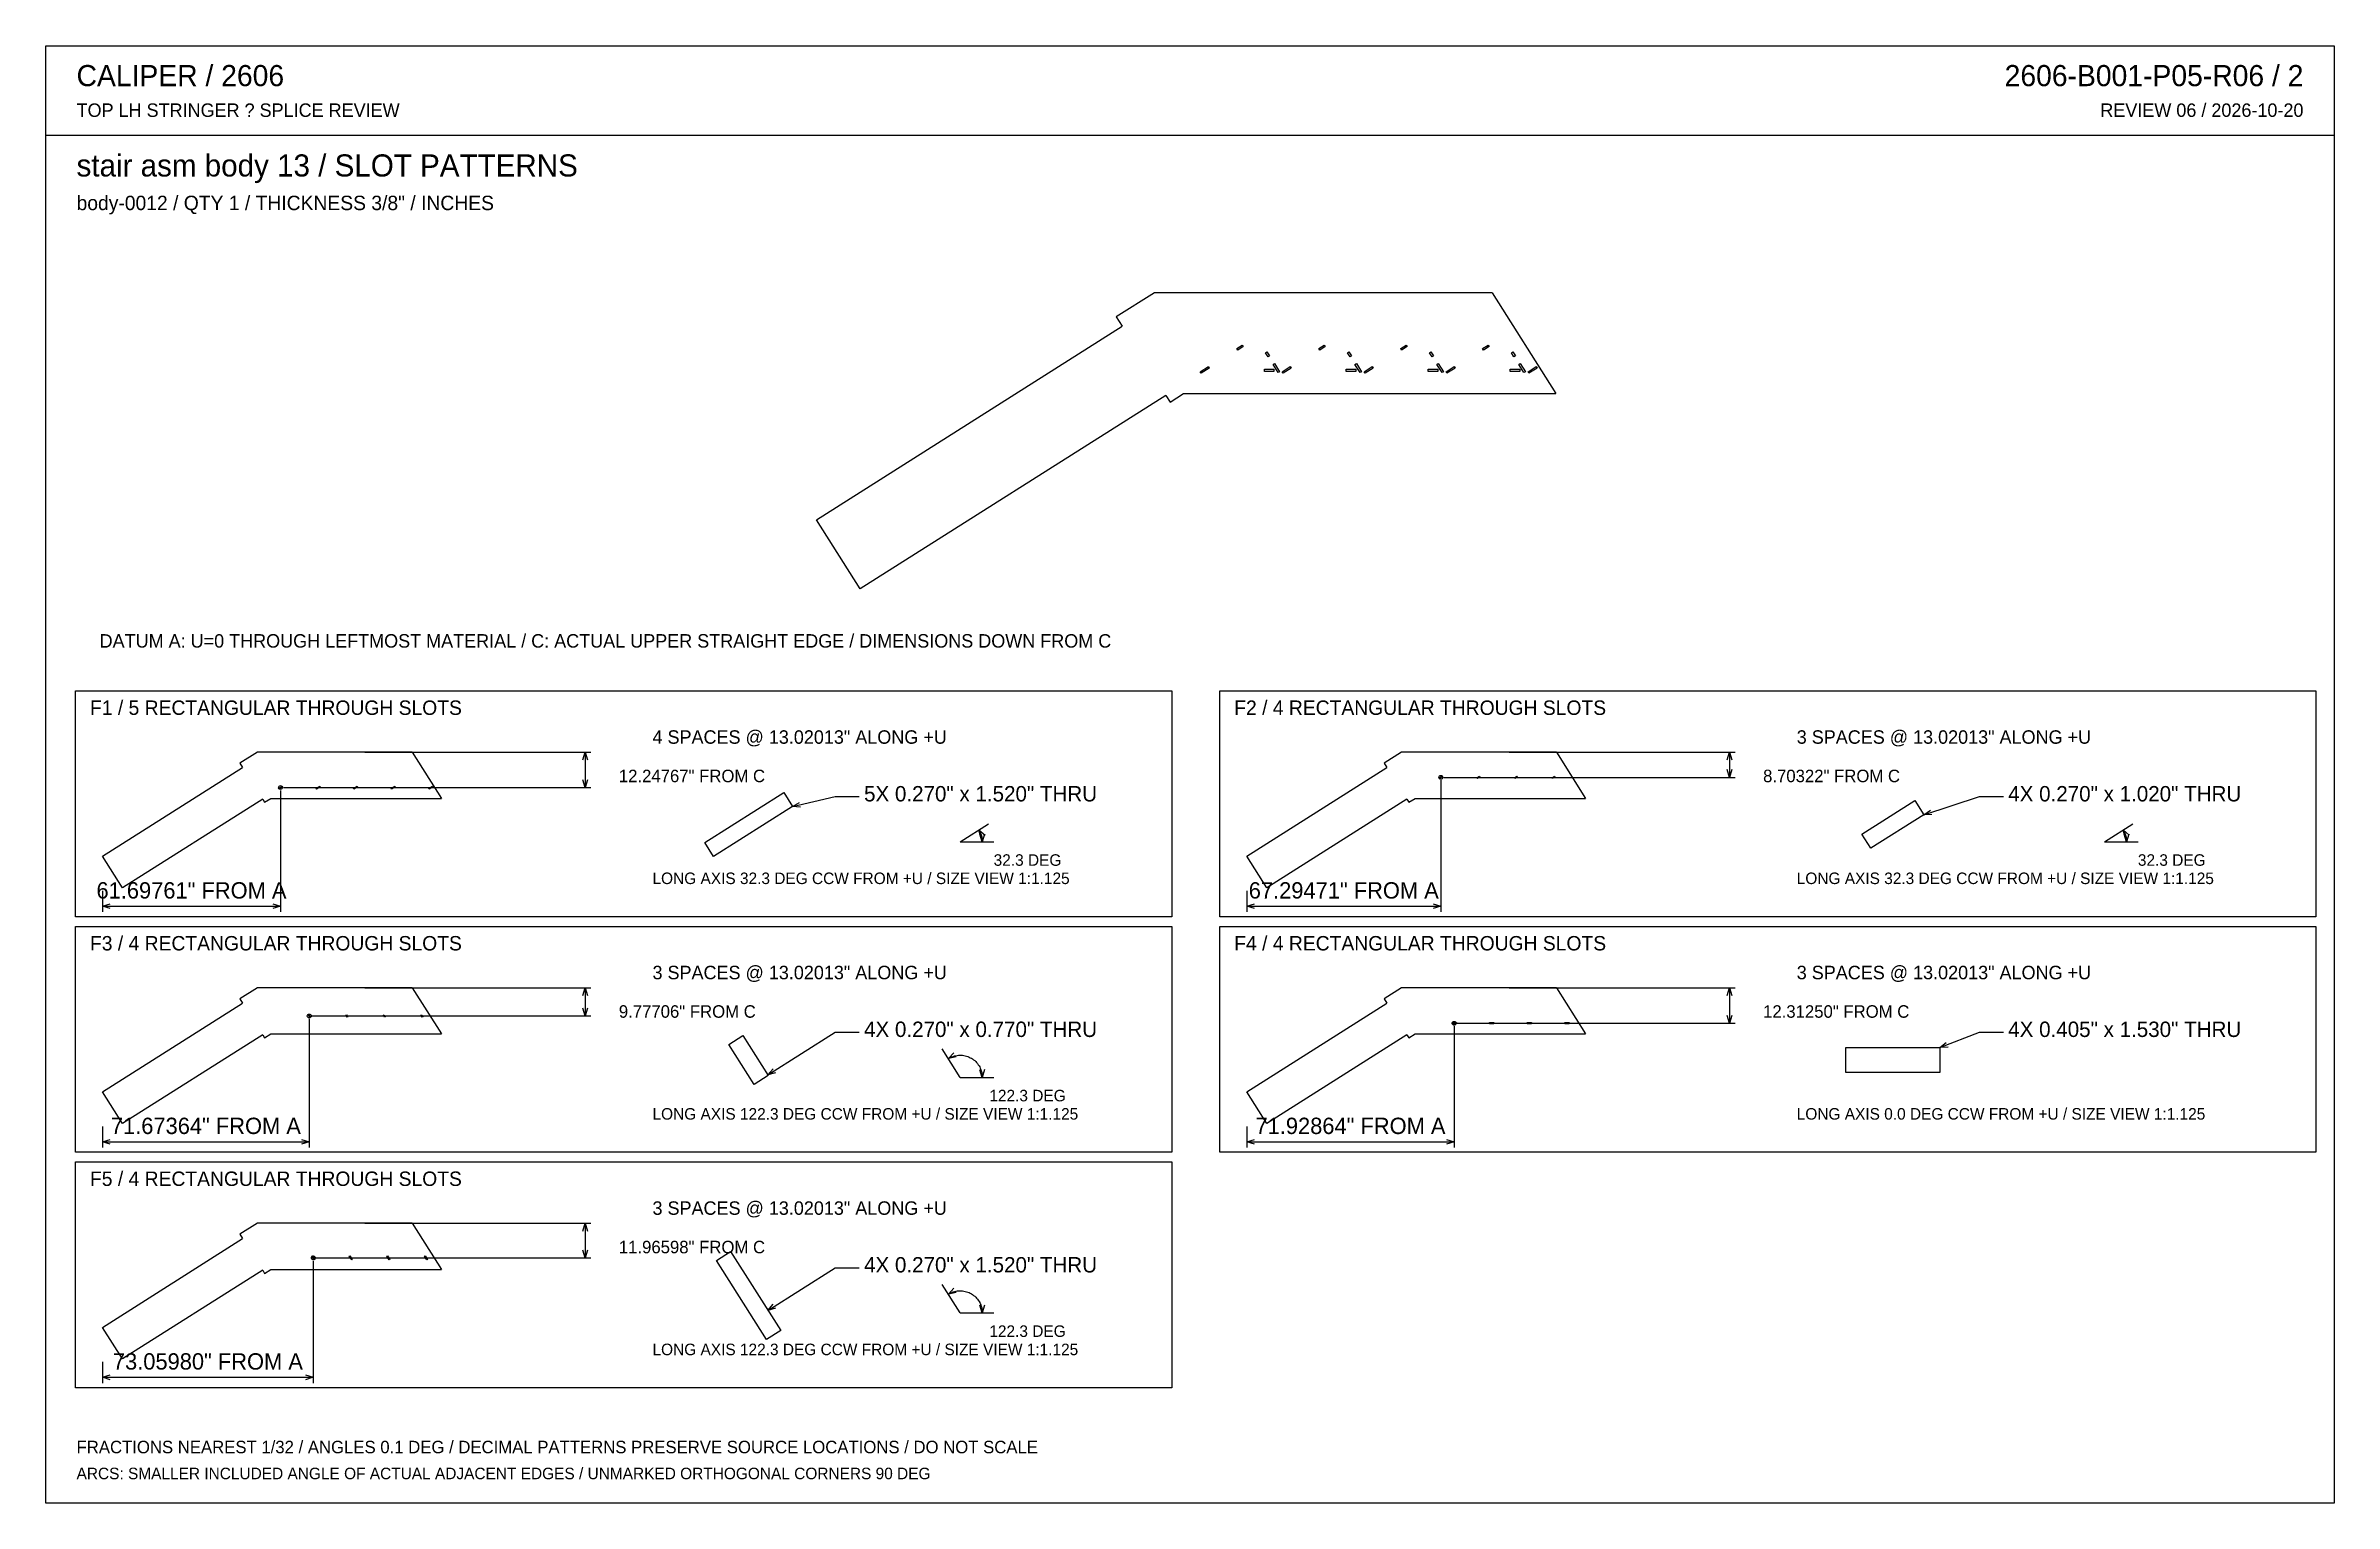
# Model space of a CAD drawing. Header units: inches. Extents: x 0.5 to 33.5, y 0.5 to 21.5.
import ezdxf
from ezdxf.enums import TextEntityAlignment as Align

# ---------------------------------------------------------------- set-up
doc = ezdxf.new("R2010")
doc.units = ezdxf.units.IN
doc.header["$MEASUREMENT"] = 0

msp = doc.modelspace()

# ---------------------------------------------------------------- linework, layer by layer
at = {"layer": 'ANNOTATION'}
for p, q in [((5.083, 11.322), (8.347, 11.322)), ((8.229, 11.211), (8.264, 11.322)), ((8.264, 11.322), (8.264, 10.812)), ((8.264, 11.322), (8.299, 11.211)), ((21.611, 11.322), (24.875, 11.322)), ((24.757, 11.211), (24.792, 11.322)), ((24.792, 11.322), (24.792, 10.959)), ((24.792, 11.322), (24.826, 11.211)), ((8.264, 10.812), (8.229, 10.923)), ((8.299, 10.923), (8.264, 10.812)), ((20.623, 10.918), (20.623, 9.014)), ((20.665, 10.959), (24.875, 10.959)), ((24.792, 10.959), (24.757, 11.071)), ((24.826, 11.071), (24.792, 10.959)), ((3.862, 10.77), (3.862, 9.014)), ((3.904, 10.812), (8.347, 10.812)), ((11.26, 10.538), (11.875, 10.681)), ((11.26, 10.538), (11.36, 10.597)), ((11.875, 10.681), (12.222, 10.681)), ((27.6, 10.419), (28.403, 10.681)), ((28.403, 10.681), (28.75, 10.681)), ((11.376, 10.529), (11.26, 10.538)), ((13.681, 10.028), (14.091, 10.288)), ((27.6, 10.419), (27.695, 10.486)), ((27.716, 10.42), (27.6, 10.419)), ((30.208, 10.028), (30.619, 10.288)), ((13.681, 10.028), (14.167, 10.028)), ((13.95, 10.199), (13.953, 10.194)), ((13.98, 10.086), (13.95, 10.199)), ((13.95, 10.199), (14.039, 10.123)), ((13.953, 10.194), (13.956, 10.19)), ((13.956, 10.19), (13.958, 10.185)), ((13.958, 10.185), (13.961, 10.181)), ((13.961, 10.181), (13.963, 10.176)), ((13.963, 10.176), (13.966, 10.172)), ((14, 10.028), (13.964, 10.139)), ((13.966, 10.172), (13.968, 10.167)), ((13.968, 10.167), (13.97, 10.163)), ((13.97, 10.163), (13.972, 10.158)), ((13.972, 10.158), (13.974, 10.153)), ((13.974, 10.153), (13.976, 10.148)), ((13.976, 10.148), (13.978, 10.144)), ((13.978, 10.144), (13.98, 10.139)), ((13.98, 10.139), (13.982, 10.134)), ((13.982, 10.134), (13.984, 10.129)), ((13.984, 10.129), (13.985, 10.124)), ((13.985, 10.124), (13.987, 10.119)), ((13.987, 10.119), (13.988, 10.114)), ((13.988, 10.114), (13.989, 10.109)), ((13.989, 10.109), (13.991, 10.104)), ((13.991, 10.104), (13.992, 10.099)), ((13.992, 10.099), (13.993, 10.094)), ((13.993, 10.094), (13.994, 10.089)), ((13.994, 10.089), (13.995, 10.084)), ((13.995, 10.084), (13.996, 10.079)), ((13.996, 10.079), (13.997, 10.074)), ((13.997, 10.074), (13.997, 10.069)), ((13.997, 10.069), (13.998, 10.064)), ((13.998, 10.064), (13.999, 10.059)), ((13.999, 10.059), (13.999, 10.054)), ((13.999, 10.054), (13.999, 10.048)), ((13.999, 10.048), (14, 10.043)), ((14.034, 10.139), (14, 10.028)), ((14, 10.043), (14, 10.038)), ((14, 10.038), (14, 10.033)), ((14, 10.033), (14, 10.028)), ((30.208, 10.028), (30.694, 10.028)), ((30.478, 10.199), (30.481, 10.194)), ((30.507, 10.086), (30.478, 10.199)), ((30.478, 10.199), (30.566, 10.123)), ((30.481, 10.194), (30.484, 10.19)), ((30.484, 10.19), (30.486, 10.185)), ((30.486, 10.185), (30.489, 10.181)), ((30.489, 10.181), (30.491, 10.176)), ((30.491, 10.176), (30.493, 10.172)), ((30.528, 10.028), (30.492, 10.139)), ((30.493, 10.172), (30.496, 10.167)), ((30.496, 10.167), (30.498, 10.163)), ((30.498, 10.163), (30.5, 10.158)), ((30.5, 10.158), (30.502, 10.153)), ((30.502, 10.153), (30.504, 10.148)), ((30.504, 10.148), (30.506, 10.144)), ((30.506, 10.144), (30.508, 10.139)), ((30.508, 10.139), (30.51, 10.134)), ((30.51, 10.134), (30.511, 10.129)), ((30.511, 10.129), (30.513, 10.124)), ((30.513, 10.124), (30.514, 10.119)), ((30.514, 10.119), (30.516, 10.114)), ((30.516, 10.114), (30.517, 10.109)), ((30.517, 10.109), (30.518, 10.104)), ((30.518, 10.104), (30.52, 10.099)), ((30.52, 10.099), (30.521, 10.094)), ((30.521, 10.094), (30.522, 10.089)), ((30.522, 10.089), (30.523, 10.084)), ((30.523, 10.084), (30.524, 10.079)), ((30.524, 10.079), (30.524, 10.074)), ((30.524, 10.074), (30.525, 10.069)), ((30.525, 10.069), (30.526, 10.064)), ((30.526, 10.064), (30.526, 10.059)), ((30.526, 10.059), (30.527, 10.054)), ((30.527, 10.054), (30.527, 10.048)), ((30.527, 10.048), (30.527, 10.043)), ((30.527, 10.043), (30.528, 10.038)), ((30.562, 10.139), (30.528, 10.028)), ((30.528, 10.038), (30.528, 10.033)), ((30.528, 10.033), (30.528, 10.028)), ((1.292, 9.319), (1.292, 9.014)), ((17.819, 9.319), (17.819, 9.014)), ((1.292, 9.097), (1.403, 9.132)), ((1.292, 9.097), (3.862, 9.097)), ((1.403, 9.062), (1.292, 9.097)), ((3.751, 9.132), (3.862, 9.097)), ((3.862, 9.097), (3.751, 9.062)), ((17.819, 9.097), (17.931, 9.132)), ((17.819, 9.097), (20.623, 9.097)), ((17.931, 9.062), (17.819, 9.097)), ((20.512, 9.132), (20.623, 9.097)), ((20.623, 9.097), (20.512, 9.062)), ((5.083, 7.919), (8.347, 7.919)), ((8.229, 7.808), (8.264, 7.919)), ((8.264, 7.512), (8.229, 7.623)), ((8.264, 7.919), (8.264, 7.512)), ((8.264, 7.919), (8.299, 7.808)), ((8.299, 7.623), (8.264, 7.512)), ((21.611, 7.919), (24.875, 7.919)), ((24.757, 7.808), (24.792, 7.919)), ((24.792, 7.919), (24.792, 7.406)), ((24.792, 7.919), (24.826, 7.808)), ((4.278, 7.47), (4.278, 5.611)), ((4.32, 7.512), (8.347, 7.512)), ((10.902, 6.662), (11.875, 7.278)), ((11.875, 7.278), (12.222, 7.278)), ((20.816, 7.365), (20.816, 5.611)), ((20.858, 7.406), (24.875, 7.406)), ((24.792, 7.406), (24.757, 7.517)), ((24.826, 7.517), (24.792, 7.406)), ((27.833, 7.055), (28.403, 7.278)), ((28.403, 7.278), (28.75, 7.278)), ((13.681, 6.625), (13.42, 7.036)), ((13.51, 6.895), (13.588, 6.981)), ((13.637, 6.941), (13.656, 6.944)), ((13.656, 6.944), (13.676, 6.944)), ((13.676, 6.944), (13.695, 6.944)), ((13.695, 6.944), (13.715, 6.943)), ((13.715, 6.943), (13.734, 6.94)), ((27.833, 7.055), (27.924, 7.128)), ((27.949, 7.063), (27.833, 7.055)), ((10.902, 6.662), (10.977, 6.75)), ((11.015, 6.692), (10.902, 6.662)), ((13.623, 6.922), (13.51, 6.895)), ((13.51, 6.895), (13.526, 6.905)), ((13.526, 6.905), (13.544, 6.914)), ((13.544, 6.914), (13.562, 6.921)), ((13.562, 6.921), (13.58, 6.928)), ((13.58, 6.928), (13.599, 6.934)), ((13.599, 6.934), (13.618, 6.938)), ((13.618, 6.938), (13.637, 6.941)), ((13.681, 6.625), (14.167, 6.625)), ((13.734, 6.94), (13.753, 6.936)), ((13.753, 6.936), (13.772, 6.931)), ((13.772, 6.931), (13.79, 6.925)), ((13.79, 6.925), (13.808, 6.918)), ((13.808, 6.918), (13.826, 6.909)), ((13.826, 6.909), (13.843, 6.9)), ((13.843, 6.9), (13.86, 6.89)), ((13.86, 6.89), (13.875, 6.878)), ((13.875, 6.878), (13.89, 6.866)), ((13.89, 6.866), (13.905, 6.853)), ((13.905, 6.853), (13.918, 6.839)), ((13.918, 6.839), (13.931, 6.824)), ((13.931, 6.824), (13.942, 6.808)), ((13.942, 6.808), (13.953, 6.792)), ((13.953, 6.792), (13.963, 6.775)), ((14, 6.625), (13.962, 6.735)), ((13.963, 6.775), (13.971, 6.757)), ((13.971, 6.757), (13.979, 6.739)), ((13.979, 6.739), (13.985, 6.721)), ((13.985, 6.721), (13.991, 6.702)), ((13.991, 6.702), (13.995, 6.683)), ((13.995, 6.683), (13.998, 6.664)), ((13.998, 6.664), (13.999, 6.644)), ((13.999, 6.644), (14, 6.625)), ((14.031, 6.737), (14, 6.625)), ((1.292, 5.917), (1.292, 5.611)), ((1.292, 5.694), (1.403, 5.729)), ((1.292, 5.694), (4.278, 5.694)), ((1.403, 5.66), (1.292, 5.694)), ((4.167, 5.729), (4.278, 5.694)), ((4.278, 5.694), (4.167, 5.66)), ((17.819, 5.917), (17.819, 5.611)), ((17.819, 5.694), (17.931, 5.729)), ((17.819, 5.694), (20.816, 5.694)), ((17.931, 5.66), (17.819, 5.694)), ((20.705, 5.729), (20.816, 5.694)), ((20.816, 5.694), (20.705, 5.66)), ((5.083, 4.516), (8.347, 4.516)), ((8.229, 4.405), (8.264, 4.516)), ((8.264, 4.516), (8.264, 4.018)), ((8.264, 4.516), (8.299, 4.405)), ((4.336, 3.976), (4.336, 2.208)), ((4.377, 4.018), (8.347, 4.018)), ((8.264, 4.018), (8.229, 4.129)), ((8.299, 4.129), (8.264, 4.018)), ((10.902, 3.259), (11.875, 3.875)), ((11.875, 3.875), (12.222, 3.875)), ((10.902, 3.259), (10.977, 3.348)), ((13.681, 3.222), (13.42, 3.633)), ((13.51, 3.492), (13.588, 3.579)), ((13.623, 3.519), (13.51, 3.492)), ((13.51, 3.492), (13.526, 3.502)), ((13.526, 3.502), (13.544, 3.511)), ((13.544, 3.511), (13.562, 3.519)), ((13.562, 3.519), (13.58, 3.525)), ((13.58, 3.525), (13.599, 3.531)), ((13.599, 3.531), (13.618, 3.535)), ((13.618, 3.535), (13.637, 3.539)), ((13.637, 3.539), (13.656, 3.541)), ((13.656, 3.541), (13.676, 3.542)), ((13.676, 3.542), (13.695, 3.541)), ((13.695, 3.541), (13.715, 3.54)), ((13.715, 3.54), (13.734, 3.537)), ((13.734, 3.537), (13.753, 3.533)), ((13.753, 3.533), (13.772, 3.528)), ((13.772, 3.528), (13.79, 3.522)), ((13.79, 3.522), (13.808, 3.515)), ((13.808, 3.515), (13.826, 3.507)), ((13.826, 3.507), (13.843, 3.497)), ((13.843, 3.497), (13.86, 3.487)), ((13.86, 3.487), (13.875, 3.475)), ((13.875, 3.475), (13.89, 3.463)), ((13.89, 3.463), (13.905, 3.45)), ((13.905, 3.45), (13.918, 3.436)), ((13.918, 3.436), (13.931, 3.421)), ((13.931, 3.421), (13.942, 3.405)), ((13.942, 3.405), (13.953, 3.389)), ((13.953, 3.389), (13.963, 3.372)), ((14, 3.222), (13.962, 3.332)), ((13.963, 3.372), (13.971, 3.355)), ((13.971, 3.355), (13.979, 3.337)), ((13.979, 3.337), (13.985, 3.318)), ((13.985, 3.318), (13.991, 3.299)), ((14.031, 3.334), (14, 3.222)), ((11.015, 3.289), (10.902, 3.259)), ((13.681, 3.222), (14.167, 3.222)), ((13.991, 3.299), (13.995, 3.28)), ((13.995, 3.28), (13.998, 3.261)), ((13.998, 3.261), (13.999, 3.242)), ((13.999, 3.242), (14, 3.222)), ((1.292, 2.514), (1.292, 2.208)), ((1.292, 2.292), (1.403, 2.326)), ((4.225, 2.326), (4.336, 2.292)), ((1.292, 2.292), (4.336, 2.292)), ((1.403, 2.257), (1.292, 2.292)), ((4.336, 2.292), (4.225, 2.257))]:
    msp.add_line(p, q, dxfattribs=at)
for centre in [(20.623, 10.959), (3.862, 10.812), (4.278, 7.512), (20.816, 7.406), (4.336, 4.018)]:
    msp.add_circle(centre, 0.0278, dxfattribs=at)
at = {"layer": 'OUTLINE'}
for p, q in [((0.472, 21.528), (33.528, 21.528)), ((0.472, 0.472), (0.472, 21.528)), ((33.528, 21.528), (33.528, 0.472)), ((0.472, 20.236), (33.528, 20.236)), ((16.486, 17.959), (15.935, 17.61)), ((21.364, 17.959), (16.486, 17.959)), ((21.364, 17.959), (22.285, 16.504)), ((15.935, 17.61), (16.02, 17.475)), ((11.604, 14.679), (16.02, 17.475)), ((17.676, 17.153), (17.754, 17.203)), ((17.754, 17.203), (17.768, 17.182)), ((18.86, 17.153), (18.938, 17.203)), ((18.938, 17.203), (18.951, 17.182)), ((20.043, 17.153), (20.122, 17.203)), ((20.122, 17.203), (20.135, 17.182)), ((21.227, 17.153), (21.305, 17.203)), ((21.305, 17.203), (21.319, 17.182)), ((17.148, 16.819), (17.265, 16.893)), ((17.278, 16.872), (17.161, 16.798)), ((17.265, 16.893), (17.278, 16.872)), ((17.689, 17.132), (17.676, 17.153)), ((17.768, 17.182), (17.689, 17.132)), ((18.091, 17.093), (18.112, 17.106)), ((18.128, 17.034), (18.091, 17.093)), ((18.112, 17.106), (18.149, 17.047)), ((18.149, 17.047), (18.128, 17.034)), ((18.199, 16.923), (18.219, 16.936)), ((18.273, 16.806), (18.199, 16.923)), ((18.219, 16.936), (18.293, 16.819)), ((18.332, 16.819), (18.449, 16.893)), ((18.462, 16.872), (18.345, 16.798)), ((18.449, 16.893), (18.462, 16.872)), ((18.873, 17.132), (18.86, 17.153)), ((18.951, 17.182), (18.873, 17.132)), ((19.275, 17.093), (19.295, 17.106)), ((19.312, 17.034), (19.275, 17.093)), ((19.295, 17.106), (19.333, 17.047)), ((19.333, 17.047), (19.312, 17.034)), ((19.382, 16.923), (19.403, 16.936)), ((19.456, 16.806), (19.382, 16.923)), ((19.403, 16.936), (19.477, 16.819)), ((19.515, 16.819), (19.632, 16.893)), ((19.645, 16.872), (19.529, 16.798)), ((19.632, 16.893), (19.645, 16.872)), ((20.057, 17.132), (20.043, 17.153)), ((20.135, 17.182), (20.057, 17.132)), ((20.458, 17.093), (20.479, 17.106)), ((20.496, 17.034), (20.458, 17.093)), ((20.479, 17.106), (20.516, 17.047)), ((20.516, 17.047), (20.496, 17.034)), ((20.566, 16.923), (20.587, 16.936)), ((20.64, 16.806), (20.566, 16.923)), ((20.587, 16.936), (20.661, 16.819)), ((20.699, 16.819), (20.816, 16.893)), ((20.829, 16.872), (20.712, 16.798)), ((20.816, 16.893), (20.829, 16.872)), ((21.24, 17.132), (21.227, 17.153)), ((21.319, 17.182), (21.24, 17.132)), ((21.642, 17.093), (21.663, 17.106)), ((21.679, 17.034), (21.642, 17.093)), ((21.663, 17.106), (21.7, 17.047)), ((21.7, 17.047), (21.679, 17.034)), ((21.75, 16.923), (21.77, 16.936)), ((21.824, 16.806), (21.75, 16.923)), ((21.77, 16.936), (21.844, 16.819)), ((21.883, 16.819), (21.999, 16.893)), ((22.013, 16.872), (21.896, 16.798)), ((21.999, 16.893), (22.013, 16.872)), ((17.161, 16.798), (17.148, 16.819)), ((18.074, 16.821), (18.074, 16.858)), ((18.074, 16.858), (18.213, 16.858)), ((18.213, 16.821), (18.074, 16.821)), ((18.213, 16.858), (18.213, 16.821)), ((18.293, 16.819), (18.273, 16.806)), ((18.345, 16.798), (18.332, 16.819)), ((19.257, 16.821), (19.257, 16.858)), ((19.257, 16.858), (19.396, 16.858)), ((19.396, 16.821), (19.257, 16.821)), ((19.396, 16.858), (19.396, 16.821)), ((19.477, 16.819), (19.456, 16.806)), ((19.529, 16.798), (19.515, 16.819)), ((20.441, 16.821), (20.441, 16.858)), ((20.441, 16.858), (20.58, 16.858)), ((20.58, 16.821), (20.441, 16.821)), ((20.58, 16.858), (20.58, 16.821)), ((20.661, 16.819), (20.64, 16.806)), ((20.712, 16.798), (20.699, 16.819)), ((21.625, 16.821), (21.625, 16.858)), ((21.625, 16.858), (21.764, 16.858)), ((21.764, 16.821), (21.625, 16.821)), ((21.764, 16.858), (21.764, 16.821)), ((21.844, 16.819), (21.824, 16.806)), ((21.896, 16.798), (21.883, 16.819)), ((16.653, 16.477), (12.236, 13.68)), ((16.653, 16.477), (16.713, 16.381)), ((16.713, 16.381), (16.908, 16.504)), ((16.908, 16.504), (22.285, 16.504)), ((12.236, 13.68), (11.604, 14.679)), ((0.903, 12.208), (16.736, 12.208)), ((0.903, 8.944), (0.903, 12.208)), ((16.736, 12.208), (16.736, 8.944)), ((17.431, 12.208), (33.264, 12.208)), ((17.431, 8.944), (17.431, 12.208)), ((33.264, 12.208), (33.264, 8.944)), ((3.529, 11.322), (3.277, 11.162)), ((5.765, 11.322), (3.529, 11.322)), ((5.765, 11.322), (6.187, 10.655)), ((20.057, 11.322), (19.805, 11.162)), ((22.293, 11.322), (20.057, 11.322)), ((22.293, 11.322), (22.715, 10.655)), ((1.292, 9.819), (3.316, 11.101)), ((3.277, 11.162), (3.316, 11.101)), ((17.819, 9.819), (19.844, 11.101)), ((19.805, 11.162), (19.844, 11.101)), ((20.602, 10.953), (20.638, 10.976)), ((20.608, 10.943), (20.602, 10.953)), ((20.644, 10.966), (20.608, 10.943)), ((20.638, 10.976), (20.644, 10.966)), ((21.145, 10.953), (21.181, 10.976)), ((21.151, 10.943), (21.145, 10.953)), ((21.187, 10.966), (21.151, 10.943)), ((21.181, 10.976), (21.187, 10.966)), ((21.687, 10.953), (21.723, 10.976)), ((21.693, 10.943), (21.687, 10.953)), ((21.729, 10.966), (21.693, 10.943)), ((21.723, 10.976), (21.729, 10.966)), ((22.23, 10.953), (22.266, 10.976)), ((22.236, 10.943), (22.23, 10.953)), ((22.272, 10.966), (22.236, 10.943)), ((22.266, 10.976), (22.272, 10.966)), ((3.606, 10.643), (1.581, 9.361)), ((3.606, 10.643), (3.633, 10.599)), ((3.633, 10.599), (3.723, 10.655)), ((3.723, 10.655), (6.187, 10.655)), ((3.833, 10.8), (3.886, 10.833)), ((3.839, 10.79), (3.833, 10.8)), ((3.892, 10.824), (3.839, 10.79)), ((3.886, 10.833), (3.892, 10.824)), ((4.375, 10.8), (4.429, 10.833)), ((4.381, 10.79), (4.375, 10.8)), ((4.435, 10.824), (4.381, 10.79)), ((4.429, 10.833), (4.435, 10.824)), ((4.918, 10.8), (4.971, 10.833)), ((4.924, 10.79), (4.918, 10.8)), ((4.977, 10.824), (4.924, 10.79)), ((4.971, 10.833), (4.977, 10.824)), ((5.46, 10.8), (5.514, 10.833)), ((5.466, 10.79), (5.46, 10.8)), ((5.52, 10.824), (5.466, 10.79)), ((5.514, 10.833), (5.52, 10.824)), ((6.003, 10.8), (6.056, 10.833)), ((6.009, 10.79), (6.003, 10.8)), ((6.062, 10.824), (6.009, 10.79)), ((6.056, 10.833), (6.062, 10.824)), ((9.99, 10.018), (11.132, 10.741)), ((11.132, 10.741), (11.26, 10.538)), ((20.133, 10.643), (18.109, 9.361)), ((20.133, 10.643), (20.161, 10.599)), ((20.161, 10.599), (20.25, 10.655)), ((20.25, 10.655), (22.715, 10.655)), ((26.706, 10.137), (27.472, 10.622)), ((27.472, 10.622), (27.6, 10.419)), ((11.26, 10.538), (10.118, 9.815)), ((27.6, 10.419), (26.834, 9.934)), ((10.118, 9.815), (9.99, 10.018)), ((26.834, 9.934), (26.706, 10.137)), ((1.581, 9.361), (1.292, 9.819)), ((18.109, 9.361), (17.819, 9.819)), ((16.736, 8.944), (0.903, 8.944)), ((33.264, 8.944), (17.431, 8.944)), ((0.903, 8.806), (16.736, 8.806)), ((0.903, 5.542), (0.903, 8.806)), ((16.736, 8.806), (16.736, 5.542)), ((17.431, 8.806), (33.264, 8.806)), ((17.431, 5.542), (17.431, 8.806)), ((33.264, 8.806), (33.264, 5.542)), ((1.292, 6.416), (3.316, 7.698)), ((3.529, 7.919), (3.277, 7.759)), ((3.277, 7.759), (3.316, 7.698)), ((5.765, 7.919), (3.529, 7.919)), ((5.765, 7.919), (6.187, 7.253)), ((17.819, 6.416), (19.844, 7.698)), ((20.057, 7.919), (19.805, 7.759)), ((19.805, 7.759), (19.844, 7.698)), ((22.293, 7.919), (20.057, 7.919)), ((22.293, 7.919), (22.715, 7.253)), ((4.265, 7.522), (4.274, 7.528)), ((4.282, 7.495), (4.265, 7.522)), ((4.274, 7.528), (4.291, 7.501)), ((4.291, 7.501), (4.282, 7.495)), ((4.807, 7.522), (4.817, 7.528)), ((4.824, 7.495), (4.807, 7.522)), ((4.817, 7.528), (4.834, 7.501)), ((4.834, 7.501), (4.824, 7.495)), ((5.35, 7.522), (5.359, 7.528)), ((5.367, 7.495), (5.35, 7.522)), ((5.359, 7.528), (5.376, 7.501)), ((5.376, 7.501), (5.367, 7.495)), ((5.892, 7.522), (5.902, 7.528)), ((5.909, 7.495), (5.892, 7.522)), ((5.902, 7.528), (5.919, 7.501)), ((5.919, 7.501), (5.909, 7.495)), ((20.785, 7.398), (20.785, 7.415)), ((20.785, 7.415), (20.848, 7.415)), ((20.848, 7.398), (20.785, 7.398)), ((20.848, 7.415), (20.848, 7.398)), ((21.327, 7.398), (21.327, 7.415)), ((21.327, 7.415), (21.391, 7.415)), ((21.391, 7.398), (21.327, 7.398)), ((21.391, 7.415), (21.391, 7.398)), ((21.87, 7.398), (21.87, 7.415)), ((21.87, 7.415), (21.933, 7.415)), ((21.933, 7.398), (21.87, 7.398)), ((21.933, 7.415), (21.933, 7.398)), ((22.412, 7.398), (22.412, 7.415)), ((22.412, 7.415), (22.476, 7.415)), ((22.476, 7.398), (22.412, 7.398)), ((22.476, 7.415), (22.476, 7.398)), ((3.606, 7.24), (1.581, 5.958)), ((3.606, 7.24), (3.633, 7.196)), ((3.633, 7.196), (3.723, 7.253)), ((3.723, 7.253), (6.187, 7.253)), ((10.341, 7.1), (10.543, 7.228)), ((10.707, 6.522), (10.341, 7.1)), ((10.543, 7.228), (10.909, 6.65)), ((20.133, 7.24), (18.109, 5.958)), ((20.133, 7.24), (20.161, 7.196)), ((20.161, 7.196), (20.25, 7.253)), ((20.25, 7.253), (22.715, 7.253)), ((26.473, 6.695), (26.473, 7.055)), ((26.473, 7.055), (27.833, 7.055)), ((27.833, 7.055), (27.833, 6.695)), ((10.909, 6.65), (10.707, 6.522)), ((27.833, 6.695), (26.473, 6.695)), ((1.581, 5.958), (1.292, 6.416)), ((18.109, 5.958), (17.819, 6.416)), ((16.736, 5.542), (0.903, 5.542)), ((0.903, 5.403), (16.736, 5.403)), ((0.903, 2.139), (0.903, 5.403)), ((16.736, 5.403), (16.736, 2.139)), ((33.264, 5.542), (17.431, 5.542)), ((3.529, 4.516), (3.277, 4.357)), ((3.277, 4.357), (3.316, 4.295)), ((5.765, 4.516), (3.529, 4.516)), ((5.765, 4.516), (6.187, 3.85)), ((1.292, 3.013), (3.316, 4.295)), ((4.314, 4.042), (4.324, 4.048)), ((4.348, 3.988), (4.314, 4.042)), ((4.324, 4.048), (4.358, 3.994)), ((4.358, 3.994), (4.348, 3.988)), ((4.857, 4.042), (4.866, 4.048)), ((4.891, 3.988), (4.857, 4.042)), ((4.866, 4.048), (4.9, 3.994)), ((4.9, 3.994), (4.891, 3.988)), ((5.399, 4.042), (5.409, 4.048)), ((5.433, 3.988), (5.399, 4.042)), ((5.409, 4.048), (5.443, 3.994)), ((5.443, 3.994), (5.433, 3.988)), ((5.942, 4.042), (5.951, 4.048)), ((5.976, 3.988), (5.942, 4.042)), ((5.951, 4.048), (5.985, 3.994)), ((5.985, 3.994), (5.976, 3.988)), ((10.162, 3.979), (10.365, 4.107)), ((10.885, 2.837), (10.162, 3.979)), ((10.365, 4.107), (11.088, 2.966)), ((3.606, 3.837), (1.581, 2.556)), ((3.606, 3.837), (3.633, 3.793)), ((3.633, 3.793), (3.723, 3.85)), ((3.723, 3.85), (6.187, 3.85)), ((1.581, 2.556), (1.292, 3.013)), ((11.088, 2.966), (10.885, 2.837)), ((16.736, 2.139), (0.903, 2.139)), ((33.528, 0.472), (0.472, 0.472))]:
    msp.add_line(p, q, dxfattribs=at)

# ---------------------------------------------------------------- texts
at = {"layer": 'ANNOTATION'}
for s, height, p in [('CALIPER / 2606', 0.30556, (0.917, 20.944)), ('TOP LH STRINGER ? SPLICE REVIEW', 0.19444, (0.917, 20.5)), ('stair asm body 13 / SLOT PATTERNS', 0.31944, (0.917, 19.639)), ('body-0012 / QTY 1 / THICKNESS 3/8" / INCHES', 0.20833, (0.917, 19.153)), ('DATUM A: U=0 THROUGH LEFTMOST MATERIAL / C: ACTUAL UPPER STRAIGHT EDGE / DIMENSIONS DOWN FROM C', 0.19444, (1.25, 12.833)), ('F1 / 5 RECTANGULAR THROUGH SLOTS', 0.20833, (1.111, 11.861)), ('F2 / 4 RECTANGULAR THROUGH SLOTS', 0.20833, (17.639, 11.861)), ('4 SPACES @ 13.02013" ALONG +U', 0.19444, (9.236, 11.444)), ('3 SPACES @ 13.02013" ALONG +U', 0.19444, (25.764, 11.444)), ('12.24767" FROM C', 0.18056, (8.75, 10.889)), ('8.70322" FROM C', 0.18056, (25.278, 10.889)), ('5X 0.270" x 1.520" THRU', 0.22222, (12.292, 10.611)), ('4X 0.270" x 1.020" THRU', 0.22222, (28.819, 10.611)), ('LONG AXIS 32.3 DEG CCW FROM +U / SIZE VIEW 1:1.125', 0.16667, (9.236, 9.417)), ('LONG AXIS 32.3 DEG CCW FROM +U / SIZE VIEW 1:1.125', 0.16667, (25.764, 9.417)), ('F3 / 4 RECTANGULAR THROUGH SLOTS', 0.20833, (1.111, 8.458)), ('F4 / 4 RECTANGULAR THROUGH SLOTS', 0.20833, (17.639, 8.458)), ('3 SPACES @ 13.02013" ALONG +U', 0.19444, (9.236, 8.042)), ('3 SPACES @ 13.02013" ALONG +U', 0.19444, (25.764, 8.042)), ('9.77706" FROM C', 0.18056, (8.75, 7.486)), ('12.31250" FROM C', 0.18056, (25.278, 7.486)), ('4X 0.270" x 0.770" THRU', 0.22222, (12.292, 7.208)), ('4X 0.405" x 1.530" THRU', 0.22222, (28.819, 7.208)), ('LONG AXIS 122.3 DEG CCW FROM +U / SIZE VIEW 1:1.125', 0.16667, (9.236, 6.014)), ('LONG AXIS 0.0 DEG CCW FROM +U / SIZE VIEW 1:1.125', 0.16667, (25.764, 6.014)), ('F5 / 4 RECTANGULAR THROUGH SLOTS', 0.20833, (1.111, 5.056)), ('3 SPACES @ 13.02013" ALONG +U', 0.19444, (9.236, 4.639)), ('11.96598" FROM C', 0.18056, (8.75, 4.083)), ('4X 0.270" x 1.520" THRU', 0.22222, (12.292, 3.806)), ('LONG AXIS 122.3 DEG CCW FROM +U / SIZE VIEW 1:1.125', 0.16667, (9.236, 2.611)), ('FRACTIONS NEAREST 1/32 / ANGLES 0.1 DEG / DECIMAL PATTERNS PRESERVE SOURCE LOCATIONS / DO NOT SCALE', 0.18056, (0.917, 1.194)), ('ARCS: SMALLER INCLUDED ANGLE OF ACTUAL ADJACENT EDGES / UNMARKED ORTHOGONAL CORNERS 90 DEG', 0.16667, (0.917, 0.819))]:
    msp.add_text(s, height=height, dxfattribs=at).set_placement(p)
for s, height, p in [('2606-B001-P05-R06 / 2', 0.30556, (33.083, 20.944)), ('REVIEW 06 / 2026-10-20', 0.19444, (33.083, 20.5))]:
    msp.add_text(s, height=height, dxfattribs=at).set_placement(p, align=Align.RIGHT)
for s, height, p in [('32.3 DEG', 0.1667, (14.653, 9.681)), ('32.3 DEG', 0.1667, (31.181, 9.681)), ('61.69761" FROM A', 0.23611, (2.577, 9.208)), ('67.29471" FROM A', 0.23611, (19.221, 9.208)), ('122.3 DEG', 0.1667, (14.653, 6.278)), ('71.67364" FROM A', 0.23611, (2.785, 5.806)), ('71.92864" FROM A', 0.23611, (19.318, 5.806)), ('122.3 DEG', 0.1667, (14.653, 2.875)), ('73.05980" FROM A', 0.23611, (2.814, 2.403))]:
    msp.add_text(s, height=height, dxfattribs=at).set_placement(p, align=Align.CENTER)

doc.saveas('drawing.dxf')
